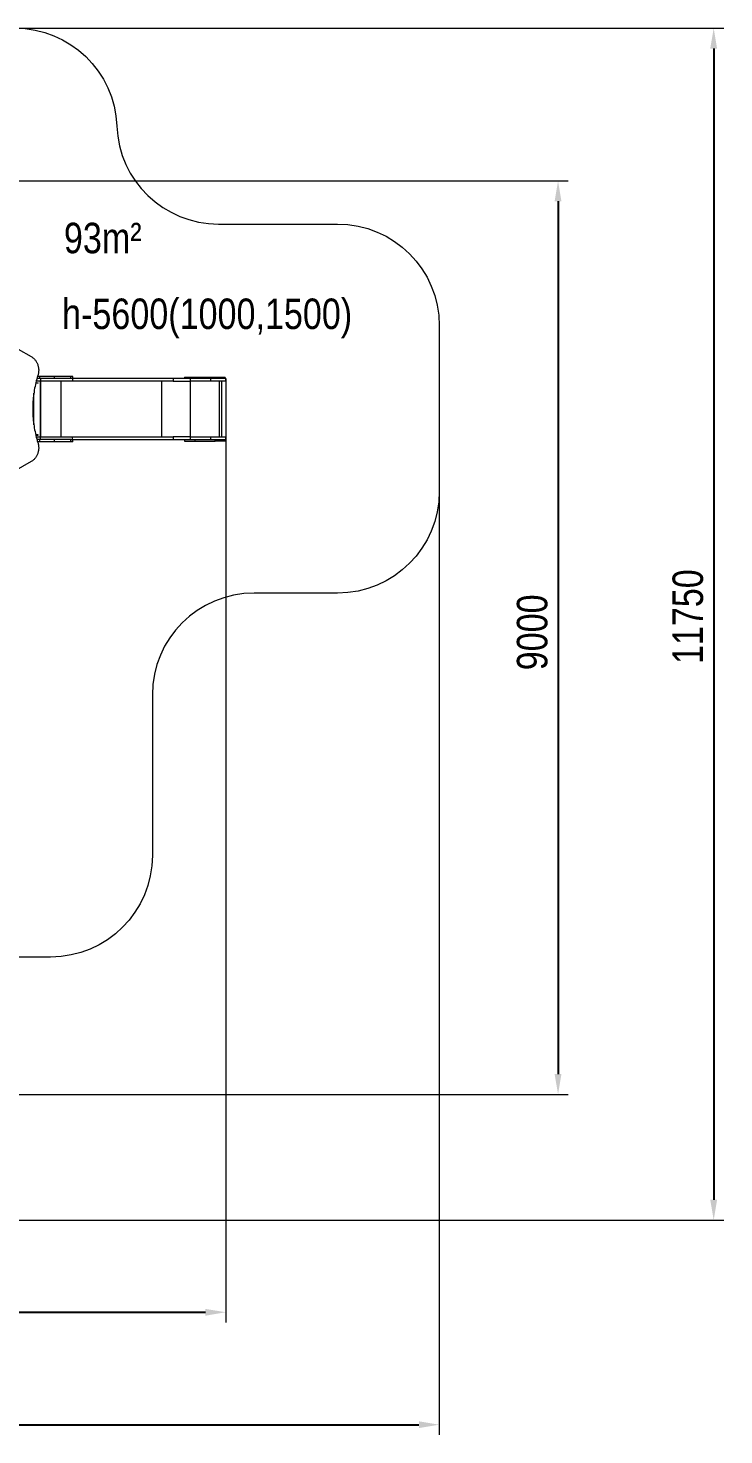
# Model space of a CAD drawing. Header units: millimetres. Extents: x -6332 to 8932, y -6739 to 7096.
# Drawn here: x 2093 to 8932, y -6739 to 7096 of the extents above; entities that cross this region are included whole.
import ezdxf

# ---------------------------------------------------------------- set-up
doc = ezdxf.new("R2010")
doc.units = ezdxf.units.MM
for name, color, linetype in [('DIKOM_ЗОНА', 80, 'Continuous'), ('DIKOM_ОБЪЕКТ', 7, 'Continuous'), ('DIKOM_РАЗМЕР_ЗОНА', 7, 'Continuous'), ('DIKOM_РАЗМЕР_ОБЪЕКТА', 7, 'Continuous')]:
    doc.layers.add(name, color=color, linetype=linetype)
doc.styles.add('style1', font='arial.ttf', dxfattribs={"width": 0.8})
doc.dimstyles.new('1-50', dxfattribs={"dimtxt": 300, "dimasz": 200, "dimexe": 100, "dimexo": 0, "dimgap": 100, "dimtad": 1, "dimtxsty": 'style1', "dimcen": 200, "dimclrd": 7, "dimclre": 7, "dimclrt": 7, "dimadec": 1, "dimazin": 2, "dimtfac": 1, "dimtmove": 0, "dimatfit": 2, "dimfxl": 0, "dimlwd": 25, "dimlwe": 18, "dimarcsym": 0})

# ---------------------------------------------------------------- blocks, each defined once
blk = doc.blocks.new('*D9')
at = {"layer": 'Defpoints', "color": 0, "transparency": 16777216}
for p in [(777, 5594), (-4229, -3390), (7302, -3390)]:
    blk.add_point(p, dxfattribs=at)
at = {"layer": 'DIKOM_РАЗМЕР_ОБЪЕКТА', "color": 7, "lineweight": 18, "transparency": 16777216}
for p, q in [((777, 5594), (7402, 5594)), ((-4229, -3390), (7402, -3390))]:
    blk.add_line(p, q, dxfattribs=at)
at = {"layer": 'DIKOM_РАЗМЕР_ОБЪЕКТА', "color": 7, "lineweight": 25, "transparency": 16777216}
blk.add_line((7302, 5394), (7302, -3190), dxfattribs=at)
at = {"layer": 'DIKOM_РАЗМЕР_ОБЪЕКТА', "color": 7, "transparency": 16777216}
for points in [[(7268, 5394), (7335, 5394), (7302, 5594)], [(7268, -3190), (7335, -3190), (7302, -3390)]]:
    blk.add_solid(points, dxfattribs=at)
at = {"layer": 'DIKOM_РАЗМЕР_ОБЪЕКТА', "color": 7, "transparency": 16777216, "insert": (7049, 1154), "char_height": 300, "attachment_point": 5, "rotation": 90, "style": 'style1'}
blk.add_mtext('9000', dxfattribs=at)
blk = doc.blocks.new('*D10')
at = {"layer": 'Defpoints', "color": 0, "transparency": 16777216}
for p in [(4035, 3637), (-4491, -1960), (4035, -5533)]:
    blk.add_point(p, dxfattribs=at)
at = {"layer": 'DIKOM_РАЗМЕР_ОБЪЕКТА', "color": 7, "lineweight": 18, "transparency": 16777216}
for p, q in [((4035, 3637), (4035, -5633)), ((-4491, -1960), (-4491, -5633))]:
    blk.add_line(p, q, dxfattribs=at)
at = {"layer": 'DIKOM_РАЗМЕР_ОБЪЕКТА', "color": 7, "lineweight": 25, "transparency": 16777216}
blk.add_line((-4291, -5533), (3835, -5533), dxfattribs=at)
at = {"layer": 'DIKOM_РАЗМЕР_ОБЪЕКТА', "color": 7, "transparency": 16777216}
for points in [[(-4291, -5500), (-4291, -5567), (-4491, -5533)], [(3835, -5500), (3835, -5567), (4035, -5533)]]:
    blk.add_solid(points, dxfattribs=at)
at = {"layer": 'DIKOM_РАЗМЕР_ОБЪЕКТА', "color": 7, "transparency": 16777216, "insert": (308, -5280), "char_height": 300, "attachment_point": 5, "style": 'style1'}
blk.add_mtext('8500', dxfattribs=at)
blk = doc.blocks.new('*D11')
at = {"layer": 'Defpoints', "color": 0, "transparency": 16777216}
for p in [(1114, 7096), (-4350, -4627), (8832, -4627)]:
    blk.add_point(p, dxfattribs=at)
at = {"layer": 'DIKOM_РАЗМЕР_ЗОНА', "color": 7, "lineweight": 18, "transparency": 16777216}
for p, q in [((1114, 7096), (8932, 7096)), ((-4350, -4627), (8932, -4627))]:
    blk.add_line(p, q, dxfattribs=at)
at = {"layer": 'DIKOM_РАЗМЕР_ЗОНА', "color": 7, "lineweight": 25, "transparency": 16777216}
blk.add_line((8832, 6896), (8832, -4427), dxfattribs=at)
at = {"layer": 'DIKOM_РАЗМЕР_ЗОНА', "color": 7, "transparency": 16777216}
for points in [[(8798, 6896), (8865, 6896), (8832, 7096)], [(8798, -4427), (8865, -4427), (8832, -4627)]]:
    blk.add_solid(points, dxfattribs=at)
at = {"layer": 'DIKOM_РАЗМЕР_ЗОНА', "color": 7, "transparency": 16777216, "insert": (8579, 1308), "char_height": 300, "attachment_point": 5, "rotation": 90, "style": 'style1'}
blk.add_mtext('11750', dxfattribs=at)
blk = doc.blocks.new('*D12')
at = {"layer": 'Defpoints', "color": 0, "transparency": 16777216}
for p in [(6134, 3355), (-6332, -2645), (6134, -6639)]:
    blk.add_point(p, dxfattribs=at)
at = {"layer": 'DIKOM_РАЗМЕР_ЗОНА', "color": 7, "lineweight": 18, "transparency": 16777216}
for p, q in [((6134, 3355), (6134, -6739)), ((-6332, -2645), (-6332, -6739))]:
    blk.add_line(p, q, dxfattribs=at)
at = {"layer": 'DIKOM_РАЗМЕР_ЗОНА', "color": 7, "lineweight": 25, "transparency": 16777216}
blk.add_line((-6132, -6639), (5934, -6639), dxfattribs=at)
at = {"layer": 'DIKOM_РАЗМЕР_ЗОНА', "color": 7, "transparency": 16777216}
for points in [[(-6132, -6606), (-6132, -6672), (-6332, -6639)], [(5934, -6606), (5934, -6672), (6134, -6639)]]:
    blk.add_solid(points, dxfattribs=at)
at = {"layer": 'DIKOM_РАЗМЕР_ЗОНА', "color": 7, "transparency": 16777216, "insert": (-99, -6386), "char_height": 300, "attachment_point": 5, "style": 'style1'}
blk.add_mtext('12500', dxfattribs=at)

msp = doc.modelspace()

# ---------------------------------------------------------------- linework, layer by layer
at = {"layer": 'DIKOM_ЗОНА', "color": 3, "lineweight": 15}
msp.add_lwpolyline([(1965.021, 7096.351, -0.403487511), (2964.346, 6133.102, 0.403487511), (3963.67, 5169.853), (5134.379, 5169.853, -0.414213562), (6134.379, 4169.853), (6134.379, 2539.853, -0.414213562), (5134.379, 1539.853), (4313.678, 1539.853, 0.414213562), (3313.678, 539.853), (3313.678, -1039.636, -0.414213562), (2313.678, -2039.636), (1542.34, -2039.636, 0.310541517)], format="xyb", dxfattribs=at)
at = {"layer": 'DIKOM_ОБЪЕКТ', "color": 7, "linetype": 'Continuous', "lineweight": 15}
for p, q in [((1867.118, 4012.028), (2123.866, 3865.473)), ((2123.866, 3865.473), (2129.475, 3862.072)), ((2129.475, 3862.072), (2134.934, 3858.359)), ((2134.934, 3858.359), (2140.23, 3854.343)), ((2140.23, 3854.343), (2145.349, 3850.035)), ((2145.349, 3850.035), (2150.281, 3845.443)), ((2150.281, 3845.443), (2155.013, 3840.579)), ((2155.013, 3840.579), (2159.535, 3835.454)), ((2159.535, 3835.454), (2163.834, 3830.08)), ((2163.834, 3830.08), (2167.901, 3824.471)), ((2167.901, 3824.471), (2171.727, 3818.64)), ((2171.727, 3818.64), (2175.302, 3812.6)), ((2175.302, 3812.6), (2178.618, 3806.366)), ((2178.618, 3806.366), (2181.666, 3799.953)), ((2181.666, 3799.953), (2184.44, 3793.376)), ((2184.44, 3793.376), (2186.933, 3786.651)), ((2186.933, 3786.651), (2189.139, 3779.793)), ((2189.139, 3779.793), (2191.053, 3772.819)), ((2191.053, 3772.819), (2192.67, 3765.746)), ((2192.67, 3765.746), (2193.987, 3758.59)), ((2193.987, 3758.59), (2195, 3751.369)), ((2195, 3751.369), (2195.707, 3744.098)), ((2195.707, 3744.098), (2196.105, 3736.797)), ((2196.105, 3736.797), (2196.196, 3729.482)), ((2168.357, 3608.235), (2164.139, 3590.193)), ((2191.705, 3605.087), (2167.598, 3605.087)), ((2168.322, 3608.087), (2191.705, 3608.087)), ((2172.88, 3626.178), (2168.357, 3608.235)), ((2174.024, 3623.087), (2172.077, 3623.087)), ((2177.705, 3644.016), (2172.88, 3626.178)), ((2174.024, 3630.518), (2174.024, 3623.087)), ((2213.844, 3623.087), (2174.024, 3623.087)), ((2182.831, 3661.741), (2177.705, 3644.016)), ((2204.821, 3650.087), (2179.423, 3650.087)), ((2188.256, 3679.348), (2182.831, 3661.741)), ((2204.821, 3671.087), (2185.669, 3671.087)), ((2190.292, 3686.275), (2188.256, 3679.348)), ((2192.033, 3693.309), (2190.292, 3686.275)), ((2191.705, 3605.087), (2191.705, 3608.087)), ((2193.476, 3700.433), (2192.033, 3693.309)), ((2194.615, 3707.629), (2193.476, 3700.433)), ((2195.45, 3714.881), (2194.615, 3707.629)), ((2195.977, 3722.171), (2195.45, 3714.881)), ((2196.196, 3729.482), (2195.977, 3722.171)), ((2204.821, 3671.087), (2204.821, 3650.087)), ((2347.571, 3671.087), (2204.821, 3671.087)), ((2347.571, 3650.087), (2204.821, 3650.087)), ((2213.703, 3623.087), (2213.703, 3077.087)), ((2213.705, 3077.087), (2213.705, 3623.087)), ((2213.844, 3650.087), (2213.844, 3623.087)), ((2528.916, 3623.087), (2213.844, 3623.087)), ((2347.571, 3671.087), (2347.571, 3650.087)), ((2513.714, 3671.087), (2347.571, 3671.087)), ((2513.714, 3650.087), (2347.571, 3650.087)), ((2414.205, 3623.087), (2414.205, 3077.087)), ((2528.916, 3650.087), (2513.219, 3650.087)), ((2513.714, 3650.087), (2513.714, 3671.087)), ((2532.576, 3671.087), (2513.714, 3671.087)), ((2528.916, 3650.087), (2528.916, 3623.087)), ((3517.7, 3650.087), (2528.916, 3650.087)), ((3517.7, 3623.087), (2528.916, 3623.087)), ((2532.576, 3650.087), (2532.576, 3671.087)), ((3402.988, 3623.087), (3402.988, 3077.087)), ((3517.7, 3650.087), (3517.7, 3623.087)), ((3689.774, 3650.087), (3517.7, 3650.087)), ((3517.7, 3623.087), (3689.774, 3623.087)), ((3629.779, 3665.087), (3629.779, 3650.087)), ((3629.779, 3665.087), (3729.776, 3665.087)), ((3689.774, 3623.087), (3689.774, 3650.087)), ((3884.774, 3650.087), (3689.774, 3650.087)), ((3884.774, 3623.087), (3689.774, 3623.087)), ((3689.778, 3077.087), (3689.778, 3623.087)), ((3729.776, 3665.087), (3729.776, 3650.087)), ((3729.776, 3665.087), (3929.777, 3665.087)), ((3884.774, 3650.087), (3884.774, 3623.087)), ((4034.777, 3650.087), (3884.774, 3650.087)), ((4034.777, 3623.087), (3884.774, 3623.087)), ((3929.777, 3650.087), (3929.777, 3665.087)), ((3929.777, 3665.087), (4029.778, 3665.087)), ((3969.778, 3623.087), (3969.778, 3077.087)), ((3996.778, 3077.087), (3996.778, 3623.087)), ((4029.778, 3650.087), (4029.778, 3665.087)), ((4034.777, 3623.087), (4034.777, 3650.087)), ((4034.778, 3650.087), (4034.777, 3650.087)), ((4034.778, 3623.087), (4034.777, 3623.087)), ((4034.778, 3650.087), (4034.778, 3623.087)), ((2143.254, 3461.724), (2141.519, 3443.144)), ((2145.303, 3480.261), (2143.254, 3461.724)), ((2147.665, 3498.749), (2145.303, 3480.261)), ((2150.34, 3517.18), (2147.665, 3498.749)), ((2148.705, 3193.532), (2148.705, 3506.175)), ((2153.326, 3535.546), (2150.34, 3517.18)), ((2156.622, 3553.842), (2153.326, 3535.546)), ((2160.227, 3572.06), (2156.622, 3553.842)), ((2164.139, 3590.193), (2160.227, 3572.06)), ((2137.729, 3368.54), (2137.57, 3349.854)), ((2137.57, 3349.854), (2137.729, 3331.167)), ((2138.203, 3387.219), (2137.729, 3368.54)), ((2137.729, 3331.167), (2138.203, 3312.487)), ((2138.993, 3405.885), (2138.203, 3387.219)), ((2140.098, 3424.529), (2138.993, 3405.885)), ((2141.519, 3443.144), (2140.098, 3424.529)), ((2138.203, 3312.487), (2138.993, 3293.822)), ((2138.993, 3293.822), (2140.098, 3275.178)), ((2140.098, 3275.178), (2141.519, 3256.562)), ((2141.519, 3256.562), (2143.254, 3237.983)), ((2143.254, 3237.983), (2145.303, 3219.445)), ((2145.303, 3219.445), (2147.665, 3200.958)), ((2147.665, 3200.958), (2150.34, 3182.528)), ((2150.34, 3182.528), (2153.326, 3164.161)), ((2153.326, 3164.161), (2156.622, 3145.865)), ((2156.622, 3145.865), (2160.227, 3127.646)), ((2160.227, 3127.646), (2164.139, 3109.513)), ((2164.139, 3109.513), (2168.357, 3091.472)), ((2191.705, 3095.087), (2167.486, 3095.087)), ((2168.208, 3092.087), (2191.705, 3092.087)), ((2168.357, 3091.472), (2172.88, 3073.528)), ((2171.957, 3077.087), (2174.024, 3077.087)), ((2172.88, 3073.528), (2177.705, 3055.691)), ((2174.024, 3077.087), (2213.844, 3077.087)), ((2174.024, 3069.189), (2174.024, 3077.087)), ((2177.705, 3055.691), (2182.831, 3037.965)), ((2204.821, 3050.087), (2179.29, 3050.087)), ((2191.705, 3092.087), (2191.705, 3095.087)), ((2204.821, 3050.087), (2204.821, 3029.087)), ((2347.571, 3050.087), (2204.821, 3050.087)), ((2213.844, 3050.087), (2213.844, 3077.087)), ((2213.844, 3077.087), (2528.916, 3077.087)), ((2347.571, 3050.087), (2347.571, 3029.087)), ((2513.714, 3050.087), (2347.571, 3050.087)), ((2513.219, 3050.087), (2528.916, 3050.087)), ((2513.714, 3029.087), (2513.714, 3050.087)), ((2528.916, 3050.087), (2528.916, 3077.087)), ((2528.916, 3077.087), (3517.7, 3077.087)), ((2528.916, 3050.087), (3517.7, 3050.087)), ((2532.576, 3029.087), (2532.576, 3050.087)), ((3517.7, 3077.087), (3517.7, 3050.087)), ((3689.774, 3077.087), (3517.7, 3077.087)), ((3517.7, 3050.087), (3689.774, 3050.087)), ((3629.779, 3050.087), (3629.779, 3035.087)), ((3689.774, 3050.087), (3689.774, 3077.087)), ((3689.774, 3077.087), (3884.774, 3077.087)), ((3689.774, 3050.087), (3884.774, 3050.087)), ((3729.776, 3050.087), (3729.776, 3035.087)), ((3884.774, 3077.087), (3884.774, 3050.087)), ((3884.774, 3077.087), (4034.777, 3077.087)), ((3884.774, 3050.087), (4034.777, 3050.087)), ((3929.777, 3035.087), (3929.777, 3050.087)), ((4029.778, 3035.087), (4029.778, 3050.087)), ((4034.777, 3050.087), (4034.777, 3077.087)), ((4034.777, 3077.087), (4034.778, 3077.087)), ((4034.777, 3050.087), (4034.778, 3050.087)), ((4034.778, 3050.087), (4034.778, 3077.087)), ((2184.44, 2906.331), (2181.666, 2899.754)), ((2182.831, 3037.965), (2188.256, 3020.359)), ((2186.933, 2913.056), (2184.44, 2906.331)), ((2204.821, 3029.087), (2185.525, 3029.087)), ((2189.139, 2919.914), (2186.933, 2913.056)), ((2188.256, 3020.359), (2190.292, 3013.432)), ((2191.053, 2926.888), (2189.139, 2919.914)), ((2190.292, 3013.432), (2192.033, 3006.398)), ((2192.67, 2933.961), (2191.053, 2926.888)), ((2192.033, 3006.398), (2193.476, 2999.274)), ((2193.987, 2941.117), (2192.67, 2933.961)), ((2193.476, 2999.274), (2194.615, 2992.078)), ((2195, 2948.339), (2193.987, 2941.117)), ((2194.615, 2992.078), (2195.45, 2984.826)), ((2195.707, 2955.608), (2195, 2948.339)), ((2195.45, 2984.826), (2195.977, 2977.536)), ((2196.105, 2962.909), (2195.707, 2955.608)), ((2195.977, 2977.536), (2196.196, 2970.224)), ((2196.196, 2970.224), (2196.105, 2962.909)), ((2347.571, 3029.087), (2204.821, 3029.087)), ((2513.714, 3029.087), (2347.571, 3029.087)), ((2532.576, 3029.087), (2513.714, 3029.087)), ((3629.779, 3035.087), (3729.776, 3035.087)), ((3729.776, 3035.087), (3929.777, 3035.087)), ((4029.778, 3035.087), (3929.777, 3035.087)), ((2123.866, 2834.234), (1867.118, 2687.679)), ((2129.475, 2837.635), (2123.866, 2834.234)), ((2134.934, 2841.348), (2129.475, 2837.635)), ((2140.23, 2845.363), (2134.934, 2841.348)), ((2145.349, 2849.672), (2140.23, 2845.363)), ((2150.281, 2854.264), (2145.349, 2849.672)), ((2155.013, 2859.129), (2150.281, 2854.264)), ((2159.535, 2864.253), (2155.013, 2859.129)), ((2163.834, 2869.627), (2159.535, 2864.253)), ((2167.901, 2875.236), (2163.834, 2869.627)), ((2171.727, 2881.067), (2167.901, 2875.236)), ((2175.302, 2887.106), (2171.727, 2881.067)), ((2178.618, 2893.34), (2175.302, 2887.106)), ((2181.666, 2899.754), (2178.618, 2893.34))]:
    msp.add_line(p, q, dxfattribs=at)

# ---------------------------------------------------------------- texts
at = {"layer": 'DIKOM_РАЗМЕР_ОБЪЕКТА', "insert": (2444.147, 5182.269), "char_height": 300, "attachment_point": 1, "style": 'style1'}
msp.add_mtext_dynamic_manual_height_columns('{\\fArial|b0|i0|c204|p34;93}m²', width=5885.53069, gutter_width=20, heights=[0], dxfattribs=at)
at = {"layer": 'DIKOM_РАЗМЕР_ОБЪЕКТА', "insert": (2426.197, 4436.924), "char_height": 300, "width": 5885.53069, "attachment_point": 1, "style": 'style1'}
msp.add_mtext('h-{\\fArial|b0|i0|c204|p34;5600(1000,1}500{\\fArial|b0|i0|c204|p34;)}', dxfattribs=at)

# ---------------------------------------------------------------- dimensions: what is measured, and where the dimension line sits
at = {"layer": 'DIKOM_РАЗМЕР_ЗОНА'}
dim = msp.add_linear_dim(base=(8831.757, -4627.344), p1=(1114.346, 7096.351), p2=(-4349.589, -4627.344), angle=90, text='11750', dimstyle='1-50', dxfattribs=at)
dim.commit()
dim.dimension.update_dxf_attribs({"geometry": '*D11', "text_midpoint": (8831.757, 1308.196), "dimtype": 160})
dim = msp.add_linear_dim(base=(6134.379, -6639), p1=(-6332, -2644.933), p2=(6134.379, 3354.853), text='12500', dimstyle='1-50', dxfattribs=at)
dim.commit()
dim.dimension.update_dxf_attribs({"geometry": '*D12', "text_midpoint": (-98.81, -6639), "dimtype": 160})
at = {"layer": 'DIKOM_РАЗМЕР_ОБЪЕКТА'}
dim = msp.add_linear_dim(base=(7301.722, -3389.779), p1=(777.17, 5593.968), p2=(-4228.728, -3389.779), angle=90, text='9000', dimstyle='1-50', dxfattribs=at)
dim.commit()
dim.dimension.update_dxf_attribs({"geometry": '*D9', "text_midpoint": (7301.722, 1153.714), "dimtype": 160})
dim = msp.add_linear_dim(base=(4034.777, -5533.386), p1=(-4490.848, -1960.464), p2=(4034.777, 3636.587), text='8500', dimstyle='1-50', dxfattribs=at)
dim.commit()
dim.dimension.update_dxf_attribs({"geometry": '*D10', "text_midpoint": (308.034, -5533.386), "dimtype": 160})

doc.saveas('drawing.dxf')
